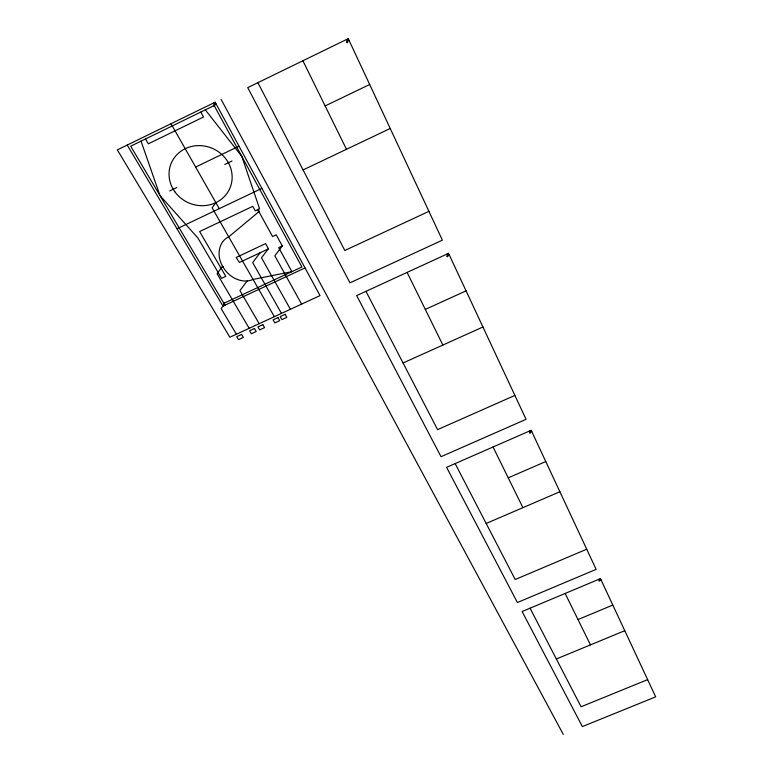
<?xml version="1.0" encoding="UTF-8"?>
<svg xmlns="http://www.w3.org/2000/svg" width="773" height="773" viewBox="0 0 773 773"><rect width="100%" height="100%" fill="white"/><g stroke="black" fill="none" stroke-linecap="round" stroke-linejoin="round"><path stroke-width="1.16" d="M215.841 202.661L212.111 207.792L274.367 316.698M257.457 210.111L258.143 209.193M258.578 212.14L259.255 211.222M221.822 267.284L217.058 273.671L249.196 328.322M260.076 252.8L252.674 262.598L281.488 313.413M223.455 303.789L224.102 302.939M224.334 304.301L221.117 308.543L236.422 334.216M224.566 305.654L225.214 304.804M268.173 249.003L239.437 262.472L236.152 257.506L265.622 243.592L268.376 248.751L261.487 257.786L290.397 309.297M247.196 280.976L239.92 290.561L259.187 323.703M257.805 209.657L272.579 236.528L276.212 234.818L282.319 245.959L274.821 255.786L301.605 304.118M258.916 211.676L228.711 236.867C219.126 241.282 217.01 253.902 220.952 262.878A32.292 29.809 8 0 0 225.445 270.569C231.697 278.57 243.224 283.846 253.042 279.43L291.894 271.652L278.705 247.66L282.319 245.959M195.627 167.045L239.002 146.174M325.133 105.93L369.678 84.499M169.645 190.95L176.775 187.53M224.759 164.485L231.977 161.026M176.998 228.769L261.883 188.38M303.084 169.934L390.22 128.492M258.153 212.044L259.67 211.319M220.788 267.777L222.856 266.801M305.026 267.931L222.991 306.108L127.216 145.063M428.928 211.358L344.806 250.491L257.892 82.663M425.305 309.413L466.051 290.861M403.062 362.991L482.932 326.989M514.895 395.428L437.576 429.624L365.958 291.334M508.228 477.84L545.777 461.539M486.178 523.476L559.874 491.744M586.717 549.216L515.195 579.508L455.162 463.597M578.001 619.569L612.805 605.066M556.347 658.992L624.768 630.691M647.629 679.631L581.093 706.764L530.046 608.196M598.978 579.248L599.626 579.412L598.804 580.9L599.519 581.074L600.331 579.586L600.979 579.75M529.582 430.996L530.297 431.189L529.457 432.928L530.239 433.151L531.08 431.411L531.795 431.614M446.804 254.153L447.606 254.404L446.755 256.452L447.635 256.733L448.485 254.684L449.287 254.945M213.309 103.118L214.237 103.437L213.522 105.804L214.536 106.152L215.252 103.775L216.179 104.084M346.362 39.578L347.27 39.906L346.42 42.37L347.415 42.737L348.265 40.264L349.174 40.602M222.373 266.482L223.349 267.12M220.305 267.458L221.281 268.086M205.309 109.853L241.765 156.32L259.612 208.797L255.254 210.855L252.761 206.333L199.618 231.542L225.813 276.367L221.58 278.338L197.917 238.026L160.001 195.579L141.034 141.15M223.784 303.364L224.885 305.229M145.508 138.966L148.348 143.817L203.502 117.003L200.777 112.056M222.614 266.385L223.107 267.216M171.007 123.728L219.271 208.652M221.078 99.331L563.256 734.35M302.89 60.748L346.478 149.295M407.1 272.415L442.852 345.058M493.048 446.997L522.906 507.658M565.15 593.461L590.466 644.875M215.165 102.22L117.322 149.885L229.881 337.231L320.032 295.605L215.165 102.22M348.265 38.65L247.737 87.62L349.966 282.821L442.378 240.161L348.265 38.65M214.16 105.543L130.685 146.184L223.919 303.296L301.924 266.985L214.16 105.543M241.601 334.419L236.731 336.67L238.509 339.656L243.379 337.405L241.601 334.419M254.452 328.496L249.563 330.747L251.331 333.743L256.211 331.491L254.452 328.496M262.83 324.631L257.931 326.892L259.68 329.887L264.569 327.636L262.83 324.631M278 317.626L273.091 319.896L274.821 322.911L279.72 320.65L278 317.626M285.121 314.34L280.203 316.611L281.923 319.636L286.831 317.374L285.121 314.34M448.543 253.351L356.662 295.615L441.025 456.698L526.055 419.324L448.543 253.351M531.177 430.29L446.601 467.346L517.398 602.525L596.138 569.372L531.177 430.29M600.457 578.629L522.113 611.53L582.369 726.591L655.678 696.85L600.457 578.629M174.833 191.752A31.877 29.712 23 0 0 229.262 189.578A31.877 29.712 23 0 0 197.666 145.624A31.877 29.712 23 0 0 174.833 191.752"/></g></svg>
